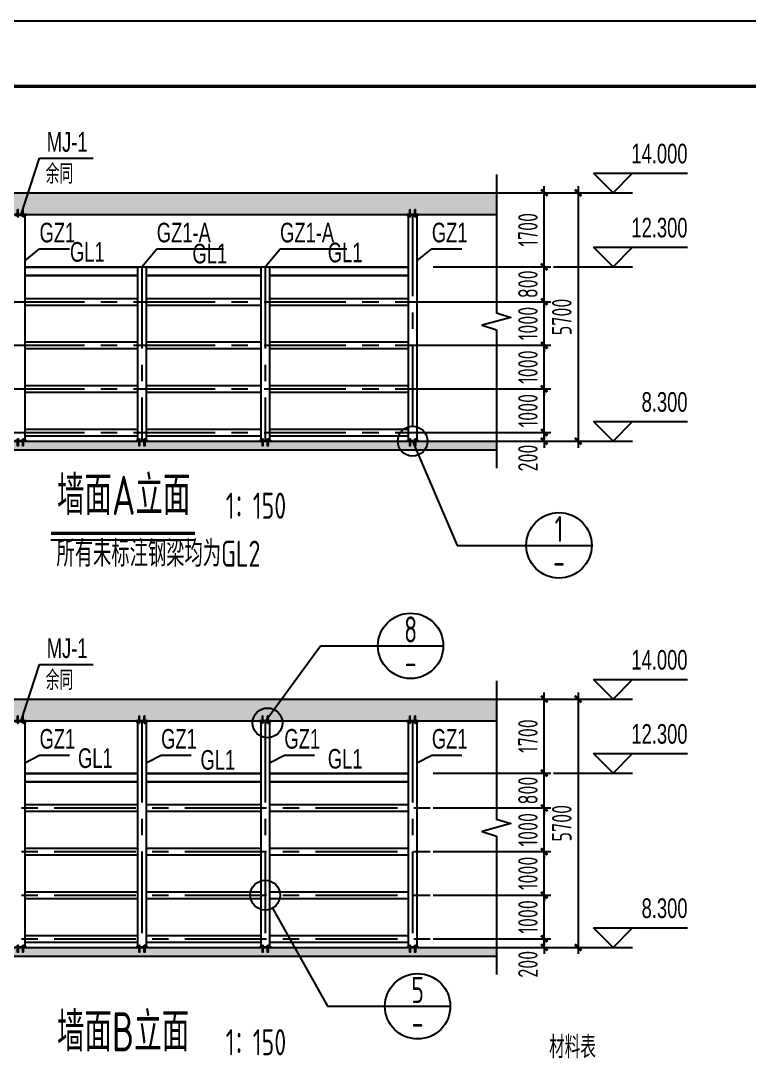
# Model space of a CAD drawing. Extents: x -803796 to -501762, y -1479216 to -846035.
# Drawn here: x -541716 to -524998, y -869954 to -846035 of the extents above; entities that cross this region are included whole.
import ezdxf
from ezdxf.enums import TextEntityAlignment as Align

# ---------------------------------------------------------------- set-up
doc = ezdxf.new("R2010")
doc.units = 0
doc.header["$LTSCALE"] = 1500
doc.linetypes.add('CENTER', pattern=[2, 1.25, -0.25, 0.25, -0.25])
doc.layers.get('0').update_dxf_attribs({"linetype": 'CONTINUOUS'})
doc.layers.get('Defpoints').update_dxf_attribs({"linetype": 'CONTINUOUS'})
for name, color, linetype in [('AR-INT DECO', 140, 'CONTINUOUS'), ('AXIS', 253, 'CENTER'), ('BORDER', 7, 'CONTINUOUS'), ('DIM', 3, 'CONTINUOUS'), ('HATCH', 254, 'CONTINUOUS'), ('NUM', 7, 'CONTINUOUS'), ('TAB', 7, 'CONTINUOUS'), ('TEXT', 7, 'CONTINUOUS'), ('THIN', 7, 'CONTINUOUS')]:
    doc.layers.add(name, color=color, linetype=linetype)
doc.styles.add('TSSD_Dimension', font='Tssdeng.shx', dxfattribs={"width": 0.7, "bigfont": 'hztxt.shx'})
doc.styles.add('TSSD_Label', font='tj03-romans1.shx', dxfattribs={"width": 0.7, "bigfont": 'hztxt.shx'})
doc.styles.add('TSSD_NORM', font='tssdeng.shx', dxfattribs={"width": 0.7, "bigfont": 'hztxt.shx'})
doc.styles.add('TSSD_Num', font='tssdeng.shx', dxfattribs={"width": 0.7, "bigfont": 'hztxt.shx'})
doc.dimstyles.new('TSSD_150_150', dxfattribs={"dimtxt": 450, "dimasz": 150, "dimexe": 150, "dimexo": 375, "dimgap": 150, "dimtad": 1, "dimdec": 0, "dimzin": 0, "dimdsep": 46, "dimtxsty": 'TSSD_Dimension', "dimblk": 'ARCHTICK', "dimblk1": 'ARCHTICK', "dimblk2": 'ARCHTICK', "dimcen": 0, "dimdle": 150, "dimclrt": 7, "dimadec": 0, "dimazin": 0, "dimtfac": 1, "dimtdec": 0, "dimtix": 1, "dimtmove": 2, "dimatfit": 3, "dimfxl": 1, "dimtolj": 1, "dimtzin": 0, "dimarcsym": 0})
pattern_1 = [(50, (-12112.37, 11528.53), (179.315046, -15.688034), [18.75, -206.25]), (355, (-12112.37, 11528.53), (-34.687833, 188.048033), [15, -165]), (100.4514, (-12097.43, 11527.22), (144.627345, 172.359886), [15.935047, -175.285528]), (46.1842, (-12112.37, 11578.53), (266.81026, -41.379754), [28.125, -309.375]), (96.6356, (-12090.14, 11575.08), (233.665676, 243.52947), [23.90257, -262.92825]), (351.1842, (-12112.37, 11578.53), (233.66549, 243.52965), [22.5, -247.5]), (21, (-12087.37, 11566.03), (149.226763, -100.654723), [18.75, -206.25]), (326, (-12087.37, 11566.03), (60.828833, 181.28751), [15, -165]), (71.4514, (-12074.94, 11557.64), (210.055657, 80.632624), [15.935047, -175.285528]), (45, (-12112.37, 11528.53), (-141.421356, 141.421356), [])]
pattern_2 = [(50, (-12112.37, -89.48), (179.315046, -15.688034), [18.75, -206.25]), (355, (-12112.37, -89.48), (-34.687833, 188.048033), [15, -165]), (100.4514, (-12097.43, -90.78), (144.627345, 172.359886), [15.935047, -175.285528]), (46.1842, (-12112.37, -39.48), (266.81026, -41.379754), [28.125, -309.375]), (96.6356, (-12090.14, -42.92), (233.665676, 243.52947), [23.90257, -262.92825]), (351.1842, (-12112.37, -39.48), (233.66549, 243.52965), [22.5, -247.5]), (21, (-12087.37, -51.98), (149.226763, -100.654723), [18.75, -206.25]), (326, (-12087.37, -51.98), (60.828833, 181.28751), [15, -165]), (71.4514, (-12074.94, -60.36), (210.055657, 80.632624), [15.935047, -175.285528]), (45, (-12112.37, -89.48), (-141.421356, 141.421356), [])]

# ---------------------------------------------------------------- blocks, each defined once
blk = doc.blocks.new('_ArchTick')
at = {"color": 0, "linetype": 'ByBlock', "const_width": 0.4}
blk.add_lwpolyline([(-0.5, -0.5), (0.5, 0.5)], dxfattribs=at)
blk = doc.blocks.new('*D15')
at = {"layer": 'Defpoints', "color": 0, "transparency": 16777216}
for p in [(-532623, -855480), (-529701, -855480), (-532623, -855680)]:
    blk.add_point(p, dxfattribs=at)
at = {"layer": 'DIM', "color": 0, "lineweight": -2, "transparency": 16777216}
for p, q in [((-529701, -855480), (-529701, -855330)), ((-532248, -855480), (-529551, -855480)), ((-529701, -855680), (-529701, -855480)), ((-532248, -855680), (-529551, -855680)), ((-529701, -855680), (-529701, -855830))]:
    blk.add_line(p, q, dxfattribs=at)
at = {"layer": 'DIM', "color": 0, "lineweight": -2, "transparency": 16777216, "xscale": 150, "yscale": 150, "zscale": 150}
for p, rotation in [((-529701, -855480), 270), ((-529701, -855680), 90)]:
    blk.add_blockref('_ArchTick', p, dxfattribs=dict(at, rotation=rotation))
at = {"layer": 'DIM', "color": 7, "transparency": 16777216, "insert": (-530076, -856067), "char_height": 450, "attachment_point": 5, "rotation": 90, "style": 'TSSD_Dimension'}
blk.add_mtext('\\A1;200', dxfattribs=at)
blk = doc.blocks.new('*D16')
at = {"layer": 'Defpoints', "color": 0, "transparency": 16777216}
for p in [(-532623, -854480), (-529701, -854480), (-532623, -855480)]:
    blk.add_point(p, dxfattribs=at)
at = {"layer": 'DIM', "color": 0, "lineweight": -2, "transparency": 16777216}
for p, q in [((-529701, -854480), (-529701, -854330)), ((-532248, -854480), (-529551, -854480)), ((-529701, -855480), (-529701, -854480)), ((-532248, -855480), (-529551, -855480)), ((-529701, -855480), (-529701, -855630))]:
    blk.add_line(p, q, dxfattribs=at)
at = {"layer": 'DIM', "color": 0, "lineweight": -2, "transparency": 16777216, "xscale": 150, "yscale": 150, "zscale": 150}
for p, rotation in [((-529701, -854480), 270), ((-529701, -855480), 90)]:
    blk.add_blockref('_ArchTick', p, dxfattribs=dict(at, rotation=rotation))
at = {"layer": 'DIM', "color": 7, "transparency": 16777216, "insert": (-530076, -854980), "char_height": 450, "attachment_point": 5, "rotation": 90, "style": 'TSSD_Dimension'}
blk.add_mtext('\\A1;1000', dxfattribs=at)
blk = doc.blocks.new('*D17')
at = {"layer": 'Defpoints', "color": 0, "transparency": 16777216}
for p in [(-532623, -853480), (-529701, -853480), (-532623, -854480)]:
    blk.add_point(p, dxfattribs=at)
at = {"layer": 'DIM', "color": 0, "lineweight": -2, "transparency": 16777216}
for p, q in [((-529701, -853480), (-529701, -853330)), ((-532248, -853480), (-529551, -853480)), ((-529701, -854480), (-529701, -853480)), ((-532248, -854480), (-529551, -854480)), ((-529701, -854480), (-529701, -854630))]:
    blk.add_line(p, q, dxfattribs=at)
at = {"layer": 'DIM', "color": 0, "lineweight": -2, "transparency": 16777216, "xscale": 150, "yscale": 150, "zscale": 150}
for p, rotation in [((-529701, -853480), 270), ((-529701, -854480), 90)]:
    blk.add_blockref('_ArchTick', p, dxfattribs=dict(at, rotation=rotation))
at = {"layer": 'DIM', "color": 7, "transparency": 16777216, "insert": (-530076, -853980), "char_height": 450, "attachment_point": 5, "rotation": 90, "style": 'TSSD_Dimension'}
blk.add_mtext('\\A1;1000', dxfattribs=at)
blk = doc.blocks.new('*D18')
at = {"layer": 'Defpoints', "color": 0, "transparency": 16777216}
for p in [(-532623, -852480), (-529701, -852480), (-532623, -853480)]:
    blk.add_point(p, dxfattribs=at)
at = {"layer": 'DIM', "color": 0, "lineweight": -2, "transparency": 16777216}
for p, q in [((-529701, -852480), (-529701, -852330)), ((-532248, -852480), (-529551, -852480)), ((-529701, -853480), (-529701, -852480)), ((-532248, -853480), (-529551, -853480)), ((-529701, -853480), (-529701, -853630))]:
    blk.add_line(p, q, dxfattribs=at)
at = {"layer": 'DIM', "color": 0, "lineweight": -2, "transparency": 16777216, "xscale": 150, "yscale": 150, "zscale": 150}
for p, rotation in [((-529701, -852480), 270), ((-529701, -853480), 90)]:
    blk.add_blockref('_ArchTick', p, dxfattribs=dict(at, rotation=rotation))
at = {"layer": 'DIM', "color": 7, "transparency": 16777216, "insert": (-530076, -852980), "char_height": 450, "attachment_point": 5, "rotation": 90, "style": 'TSSD_Dimension'}
blk.add_mtext('\\A1;1000', dxfattribs=at)
blk = doc.blocks.new('*D19')
at = {"layer": 'Defpoints', "color": 0, "transparency": 16777216}
for p in [(-532623, -851680), (-529701, -851680), (-532623, -852480)]:
    blk.add_point(p, dxfattribs=at)
at = {"layer": 'DIM', "color": 0, "lineweight": -2, "transparency": 16777216}
for p, q in [((-532248, -851680), (-529551, -851680)), ((-529701, -851680), (-529701, -851530)), ((-529701, -852480), (-529701, -851680)), ((-532248, -852480), (-529551, -852480)), ((-529701, -852480), (-529701, -852630))]:
    blk.add_line(p, q, dxfattribs=at)
at = {"layer": 'DIM', "color": 0, "lineweight": -2, "transparency": 16777216, "xscale": 150, "yscale": 150, "zscale": 150}
for p, rotation in [((-529701, -851680), 270), ((-529701, -852480), 90)]:
    blk.add_blockref('_ArchTick', p, dxfattribs=dict(at, rotation=rotation))
at = {"layer": 'DIM', "color": 7, "transparency": 16777216, "insert": (-530076, -852080), "char_height": 450, "attachment_point": 5, "rotation": 90, "style": 'TSSD_Dimension'}
blk.add_mtext('\\A1;800', dxfattribs=at)
blk = doc.blocks.new('*D20')
at = {"layer": 'Defpoints', "color": 0, "transparency": 16777216}
for p in [(-532623, -849980), (-529701, -849980), (-532623, -851680)]:
    blk.add_point(p, dxfattribs=at)
at = {"layer": 'DIM', "color": 0, "lineweight": -2, "transparency": 16777216}
for p, q in [((-529701, -851830), (-529701, -849830)), ((-532248, -849980), (-529551, -849980)), ((-532248, -851680), (-529551, -851680))]:
    blk.add_line(p, q, dxfattribs=at)
at = {"layer": 'DIM', "color": 0, "lineweight": -2, "transparency": 16777216, "xscale": 150, "yscale": 150, "zscale": 150}
for p, rotation in [((-529701, -849980), 90), ((-529701, -851680), 270)]:
    blk.add_blockref('_ArchTick', p, dxfattribs=dict(at, rotation=rotation))
at = {"layer": 'DIM', "color": 7, "transparency": 16777216, "insert": (-530076, -850830), "char_height": 450, "attachment_point": 5, "rotation": 90, "style": 'TSSD_Dimension'}
blk.add_mtext('\\A1;1700', dxfattribs=at)
blk = doc.blocks.new('*D21')
at = {"layer": 'Defpoints', "color": 0, "transparency": 16777216}
for p in [(-532623, -849980), (-532623, -855680), (-528924, -855680)]:
    blk.add_point(p, dxfattribs=at)
at = {"layer": 'DIM', "color": 0, "lineweight": -2, "transparency": 16777216}
for p, q in [((-528924, -849830), (-528924, -855830)), ((-532248, -849980), (-528774, -849980)), ((-532248, -855680), (-528774, -855680))]:
    blk.add_line(p, q, dxfattribs=at)
at = {"layer": 'DIM', "color": 0, "lineweight": -2, "transparency": 16777216, "xscale": 150, "yscale": 150, "zscale": 150}
for p, rotation in [((-528924, -849980), 90), ((-528924, -855680), 270)]:
    blk.add_blockref('_ArchTick', p, dxfattribs=dict(at, rotation=rotation))
at = {"layer": 'DIM', "color": 7, "transparency": 16777216, "insert": (-529299, -852830), "char_height": 450, "attachment_point": 5, "rotation": 90, "style": 'TSSD_Dimension'}
blk.add_mtext('\\A1;5700', dxfattribs=at)
blk = doc.blocks.new('*D24')
at = {"layer": 'Defpoints', "color": 0, "transparency": 16777216}
for p in [(-532623, -867098), (-532623, -867298), (-529701, -867098)]:
    blk.add_point(p, dxfattribs=at)
at = {"layer": 'DIM', "color": 0, "lineweight": -2, "transparency": 16777216}
for p, q in [((-529701, -867098), (-529701, -866948)), ((-532248, -867098), (-529551, -867098)), ((-532248, -867298), (-529551, -867298)), ((-529701, -867298), (-529701, -867098)), ((-529701, -867298), (-529701, -867448))]:
    blk.add_line(p, q, dxfattribs=at)
at = {"layer": 'DIM', "color": 0, "lineweight": -2, "transparency": 16777216, "xscale": 150, "yscale": 150, "zscale": 150}
for p, rotation in [((-529701, -867098), 270), ((-529701, -867298), 90)]:
    blk.add_blockref('_ArchTick', p, dxfattribs=dict(at, rotation=rotation))
at = {"layer": 'DIM', "color": 7, "transparency": 16777216, "insert": (-530076, -867685), "char_height": 450, "attachment_point": 5, "rotation": 90, "style": 'TSSD_Dimension'}
blk.add_mtext('\\A1;200', dxfattribs=at)
blk = doc.blocks.new('*D25')
at = {"layer": 'Defpoints', "color": 0, "transparency": 16777216}
for p in [(-532623, -866098), (-529701, -866098), (-532623, -867098)]:
    blk.add_point(p, dxfattribs=at)
at = {"layer": 'DIM', "color": 0, "lineweight": -2, "transparency": 16777216}
for p, q in [((-532248, -866098), (-529551, -866098)), ((-529701, -866098), (-529701, -865948)), ((-529701, -867098), (-529701, -866098)), ((-532248, -867098), (-529551, -867098)), ((-529701, -867098), (-529701, -867248))]:
    blk.add_line(p, q, dxfattribs=at)
at = {"layer": 'DIM', "color": 0, "lineweight": -2, "transparency": 16777216, "xscale": 150, "yscale": 150, "zscale": 150}
for p, rotation in [((-529701, -866098), 270), ((-529701, -867098), 90)]:
    blk.add_blockref('_ArchTick', p, dxfattribs=dict(at, rotation=rotation))
at = {"layer": 'DIM', "color": 7, "transparency": 16777216, "insert": (-530076, -866598), "char_height": 450, "attachment_point": 5, "rotation": 90, "style": 'TSSD_Dimension'}
blk.add_mtext('\\A1;1000', dxfattribs=at)
blk = doc.blocks.new('*D26')
at = {"layer": 'Defpoints', "color": 0, "transparency": 16777216}
for p in [(-532623, -865098), (-529701, -865098), (-532623, -866098)]:
    blk.add_point(p, dxfattribs=at)
at = {"layer": 'DIM', "color": 0, "lineweight": -2, "transparency": 16777216}
for p, q in [((-532248, -865098), (-529551, -865098)), ((-529701, -865098), (-529701, -864948)), ((-529701, -866098), (-529701, -865098)), ((-532248, -866098), (-529551, -866098)), ((-529701, -866098), (-529701, -866248))]:
    blk.add_line(p, q, dxfattribs=at)
at = {"layer": 'DIM', "color": 0, "lineweight": -2, "transparency": 16777216, "xscale": 150, "yscale": 150, "zscale": 150}
for p, rotation in [((-529701, -865098), 270), ((-529701, -866098), 90)]:
    blk.add_blockref('_ArchTick', p, dxfattribs=dict(at, rotation=rotation))
at = {"layer": 'DIM', "color": 7, "transparency": 16777216, "insert": (-530076, -865598), "char_height": 450, "attachment_point": 5, "rotation": 90, "style": 'TSSD_Dimension'}
blk.add_mtext('\\A1;1000', dxfattribs=at)
blk = doc.blocks.new('*D27')
at = {"layer": 'Defpoints', "color": 0, "transparency": 16777216}
for p in [(-532623, -864098), (-529701, -864098), (-532623, -865098)]:
    blk.add_point(p, dxfattribs=at)
at = {"layer": 'DIM', "color": 0, "lineweight": -2, "transparency": 16777216}
for p, q in [((-529701, -864098), (-529701, -863948)), ((-532248, -864098), (-529551, -864098)), ((-529701, -865098), (-529701, -864098)), ((-532248, -865098), (-529551, -865098)), ((-529701, -865098), (-529701, -865248))]:
    blk.add_line(p, q, dxfattribs=at)
at = {"layer": 'DIM', "color": 0, "lineweight": -2, "transparency": 16777216, "xscale": 150, "yscale": 150, "zscale": 150}
for p, rotation in [((-529701, -864098), 270), ((-529701, -865098), 90)]:
    blk.add_blockref('_ArchTick', p, dxfattribs=dict(at, rotation=rotation))
at = {"layer": 'DIM', "color": 7, "transparency": 16777216, "insert": (-530076, -864598), "char_height": 450, "attachment_point": 5, "rotation": 90, "style": 'TSSD_Dimension'}
blk.add_mtext('\\A1;1000', dxfattribs=at)
blk = doc.blocks.new('*D28')
at = {"layer": 'Defpoints', "color": 0, "transparency": 16777216}
for p in [(-532623, -863298), (-529701, -863298), (-532623, -864098)]:
    blk.add_point(p, dxfattribs=at)
at = {"layer": 'DIM', "color": 0, "lineweight": -2, "transparency": 16777216}
for p, q in [((-529701, -863298), (-529701, -863148)), ((-532248, -863298), (-529551, -863298)), ((-529701, -864098), (-529701, -863298)), ((-532248, -864098), (-529551, -864098)), ((-529701, -864098), (-529701, -864248))]:
    blk.add_line(p, q, dxfattribs=at)
at = {"layer": 'DIM', "color": 0, "lineweight": -2, "transparency": 16777216, "xscale": 150, "yscale": 150, "zscale": 150}
for p, rotation in [((-529701, -863298), 270), ((-529701, -864098), 90)]:
    blk.add_blockref('_ArchTick', p, dxfattribs=dict(at, rotation=rotation))
at = {"layer": 'DIM', "color": 7, "transparency": 16777216, "insert": (-530076, -863698), "char_height": 450, "attachment_point": 5, "rotation": 90, "style": 'TSSD_Dimension'}
blk.add_mtext('\\A1;800', dxfattribs=at)
blk = doc.blocks.new('*D22')
at = {"layer": 'Defpoints', "color": 0, "transparency": 16777216}
for p in [(-532623, -861598), (-529701, -861598), (-532623, -863298)]:
    blk.add_point(p, dxfattribs=at)
at = {"layer": 'DIM', "color": 0, "lineweight": -2, "transparency": 16777216}
for p, q in [((-529701, -863448), (-529701, -861448)), ((-532248, -861598), (-529551, -861598)), ((-532248, -863298), (-529551, -863298))]:
    blk.add_line(p, q, dxfattribs=at)
at = {"layer": 'DIM', "color": 0, "lineweight": -2, "transparency": 16777216, "xscale": 150, "yscale": 150, "zscale": 150}
for p, rotation in [((-529701, -861598), 90), ((-529701, -863298), 270)]:
    blk.add_blockref('_ArchTick', p, dxfattribs=dict(at, rotation=rotation))
at = {"layer": 'DIM', "color": 7, "transparency": 16777216, "insert": (-530076, -862448), "char_height": 450, "attachment_point": 5, "rotation": 90, "style": 'TSSD_Dimension'}
blk.add_mtext('\\A1;1700', dxfattribs=at)
blk = doc.blocks.new('*D23')
at = {"layer": 'Defpoints', "color": 0, "transparency": 16777216}
for p in [(-532623, -861598), (-532623, -867298), (-528924, -867298)]:
    blk.add_point(p, dxfattribs=at)
at = {"layer": 'DIM', "color": 0, "lineweight": -2, "transparency": 16777216}
for p, q in [((-528924, -861448), (-528924, -867448)), ((-532248, -861598), (-528774, -861598)), ((-532248, -867298), (-528774, -867298))]:
    blk.add_line(p, q, dxfattribs=at)
at = {"layer": 'DIM', "color": 0, "lineweight": -2, "transparency": 16777216, "xscale": 150, "yscale": 150, "zscale": 150}
for p, rotation in [((-528924, -861598), 90), ((-528924, -867298), 270)]:
    blk.add_blockref('_ArchTick', p, dxfattribs=dict(at, rotation=rotation))
at = {"layer": 'DIM', "color": 7, "transparency": 16777216, "insert": (-529299, -864448), "char_height": 450, "attachment_point": 5, "rotation": 90, "style": 'TSSD_Dimension'}
blk.add_mtext('\\A1;5700', dxfattribs=at)
blk = doc.blocks.new('ts_idx')
at = {"color": 0, "linetype": 'ByBlock', "lineweight": -2}
blk.add_line((-0.5, 0), (0.5, 0), dxfattribs=at)
blk.add_circle((0, 0), 0.5, dxfattribs=at)
at = {"color": 0, "linetype": 'ByBlock', "lineweight": -2, "style": 'TSSD_Num', "width": 0.7}
for tag, p in [('1', (0, 0.25)), ('A', (0, -0.25))]:
    blk.add_attdef(tag, text='', height=0.4, dxfattribs=at).set_placement(p, align=Align.MIDDLE_CENTER)
blk = doc.blocks.new('A$C4FFD1A59')
at = {"layer": 'AR-INT DECO'}
for p, q in [((-513, 1623), (-513, 69)), ((-393, 1623), (-393, 69)), ((687, 1623), (687, 69)), ((807, 1623), (807, 69))]:
    blk.add_line(p, q, dxfattribs=at)
for points in [[(-1153, 1281), (1447, 1281), (1447, 1121), (-1153, 1121)], [(-513, 1623), (-393, 1623), (-393, 69), (-513, 69)], [(687, 1623), (807, 1623), (807, 69), (687, 69)]]:
    blk.add_lwpolyline(points, close=True, dxfattribs=at)

msp = doc.modelspace()

# ---------------------------------------------------------------- hatches: boundary and pattern name
at = {"layer": 'HATCH'}
h = msp.add_hatch(dxfattribs=at)
h.set_pattern_fill('ARMOREDW', color=256, scale=25, style=0)
h.set_pattern_definition(pattern_1)
h.paths.add_polyline_path([(-530796.6, -849980.2), (-547527.4, -849980.2), (-547527.4, -850480.2), (-530796.6, -850480.2)])
h = msp.add_hatch(dxfattribs=at)
h.set_pattern_fill('ARMOREDW', color=256, scale=25, style=0)
h.set_pattern_definition(pattern_1)
h.paths.add_polyline_path([(-530796.6, -855680.2), (-547527.4, -855680.2), (-547527.4, -855880.2), (-530796.6, -855880.2)])
h = msp.add_hatch(dxfattribs=at)
h.set_pattern_fill('ARMOREDW', color=256, scale=25, style=0)
h.set_pattern_definition(pattern_2)
h.paths.add_polyline_path([(-530796.6, -861598.2), (-549348.8, -861598.2), (-549348.8, -862098.2), (-530796.6, -862098.2)])
h = msp.add_hatch(dxfattribs=at)
h.set_pattern_fill('ARMOREDW', color=256, scale=25, style=0)
h.set_pattern_definition(pattern_2)
h.paths.add_polyline_path([(-530796.6, -867298.2), (-549348.8, -867298.2), (-549348.8, -867498.2), (-530796.6, -867498.2)])

# ---------------------------------------------------------------- linework, layer by layer
at = {"layer": 'AR-INT DECO'}
for p, q in [((-547527.4, -849980.2, -3.1), (-530796.6, -849980.2, -3.1)), ((-547527.4, -850480.2, -3.1), (-530796.6, -850480.2, -3.1)), ((-541626.8, -850480.2, -3.1), (-541626.8, -855680.2, -3.1)), ((-532822.6, -850480.2, -3.1), (-532822.6, -855680.2, -3.1)), ((-532622.6, -850480.2, -3.1), (-532622.6, -855680.2, -3.1)), ((-541626.8, -851680.2, -3.1), (-532822.6, -851680.2, -3.1)), ((-541626.8, -851688.2, -3.1), (-539036.5, -851688.2, -3.1)), ((-539036.5, -851680.2, -3.1), (-539036.5, -855680.2, -3.1)), ((-538836.5, -851680.2, -3.1), (-538836.5, -855680.2, -3.1)), ((-538836.5, -851688.2, -3.1), (-536206.6, -851688.2, -3.1)), ((-536206.6, -851680.2, -3.1), (-536206.6, -855680.2, -3.1)), ((-536006.6, -851680.2, -3.1), (-536006.6, -855680.2, -3.1)), ((-536006.6, -851688.2, -3.1), (-532822.6, -851688.2, -3.1)), ((-541626.8, -851872.2, -3.1), (-539036.5, -851872.2, -3.1)), ((-541626.8, -851880.2, -3.1), (-539036.5, -851880.2, -3.1)), ((-538836.5, -851872.2, -3.1), (-536206.6, -851872.2, -3.1)), ((-538836.5, -851880.2, -3.1), (-536206.6, -851880.2, -3.1)), ((-536006.6, -851872.2, -3.1), (-532822.6, -851872.2, -3.1)), ((-536006.6, -851880.2, -3.1), (-532822.6, -851880.2, -3.1)), ((-541626.8, -852404.2, -3.1), (-539036.5, -852404.2, -3.1)), ((-538836.5, -852404.2, -3.1), (-536206.6, -852404.2, -3.1)), ((-536006.6, -852404.2, -3.1), (-532822.6, -852404.2, -3.1)), ((-541626.8, -852556.2, -3.1), (-539036.5, -852556.2, -3.1)), ((-538836.5, -852556.2, -3.1), (-536206.6, -852556.2, -3.1)), ((-536006.6, -852556.2, -3.1), (-532822.6, -852556.2, -3.1)), ((-541626.8, -853404.2, -3.1), (-539036.5, -853404.2, -3.1)), ((-538836.5, -853404.2, -3.1), (-536206.6, -853404.2, -3.1)), ((-536006.6, -853404.2, -3.1), (-532822.6, -853404.2, -3.1)), ((-541626.8, -853556.2, -3.1), (-539036.5, -853556.2, -3.1)), ((-538836.5, -853556.2, -3.1), (-536206.6, -853556.2, -3.1)), ((-536006.6, -853556.2, -3.1), (-532822.6, -853556.2, -3.1)), ((-541626.8, -854404.2, -3.1), (-539036.5, -854404.2, -3.1)), ((-541626.8, -854556.2, -3.1), (-539036.5, -854556.2, -3.1)), ((-538836.5, -854404.2, -3.1), (-536206.6, -854404.2, -3.1)), ((-538836.5, -854556.2, -3.1), (-536206.6, -854556.2, -3.1)), ((-536006.6, -854404.2, -3.1), (-532822.6, -854404.2, -3.1)), ((-536006.6, -854556.2, -3.1), (-532822.6, -854556.2, -3.1)), ((-541626.8, -855404.2, -3.1), (-539036.5, -855404.2, -3.1)), ((-541626.8, -855556.2, -3.1), (-539036.5, -855556.2, -3.1)), ((-538836.5, -855404.2, -3.1), (-536206.6, -855404.2, -3.1)), ((-538836.5, -855556.2, -3.1), (-536206.6, -855556.2, -3.1)), ((-536006.6, -855404.2, -3.1), (-532822.6, -855404.2, -3.1)), ((-536006.6, -855556.2, -3.1), (-532822.6, -855556.2, -3.1)), ((-547527.4, -855680.2, -3.1), (-530796.6, -855680.2, -3.1)), ((-547527.4, -855880.2, -3.1), (-530796.6, -855880.2, -3.1)), ((-549348.8, -861598.2, -3.1), (-530796.6, -861598.2, -3.1)), ((-549348.8, -862098.2, -3.1), (-530796.6, -862098.2, -3.1)), ((-541626.8, -862098.2, -3.1), (-541626.8, -867298.2, -3.1)), ((-539036.5, -862098.2, -3.1), (-539036.5, -867298.2, -3.1)), ((-538836.5, -862098.2, -3.1), (-538836.5, -867298.2, -3.1)), ((-536206.6, -862098.2, -3.1), (-536206.6, -867298.2, -3.1)), ((-536006.6, -862098.2, -3.1), (-536006.6, -867298.2, -3.1)), ((-532822.6, -862098.2, -3.1), (-532822.6, -867298.2, -3.1)), ((-532622.6, -862098.2, -3.1), (-532622.6, -867298.2, -3.1)), ((-541626.8, -863298.2, -3.1), (-539036.5, -863298.2, -3.1)), ((-541626.8, -863306.2, -3.1), (-539036.5, -863306.2, -3.1)), ((-538836.5, -863298.2, -3.1), (-536206.6, -863298.2, -3.1)), ((-538836.5, -863306.2, -3.1), (-536206.6, -863306.2, -3.1)), ((-536006.6, -863298.2, -3.1), (-532822.6, -863298.2, -3.1)), ((-536006.6, -863306.2, -3.1), (-532822.6, -863306.2, -3.1)), ((-541626.8, -863490.2, -3.1), (-539036.5, -863490.2, -3.1)), ((-541626.8, -863498.2, -3.1), (-539036.5, -863498.2, -3.1)), ((-538836.5, -863490.2, -3.1), (-536206.6, -863490.2, -3.1)), ((-538836.5, -863498.2, -3.1), (-536206.6, -863498.2, -3.1)), ((-536006.6, -863490.2, -3.1), (-532822.6, -863490.2, -3.1)), ((-536006.6, -863498.2, -3.1), (-532822.6, -863498.2, -3.1)), ((-541626.8, -864022.2, -3.1), (-539036.5, -864022.2, -3.1)), ((-541626.8, -864174.2, -3.1), (-539036.5, -864174.2, -3.1)), ((-538836.5, -864022.2, -3.1), (-536206.6, -864022.2, -3.1)), ((-538836.5, -864174.2, -3.1), (-536206.6, -864174.2, -3.1)), ((-536006.6, -864022.2, -3.1), (-532822.6, -864022.2, -3.1)), ((-536006.6, -864174.2, -3.1), (-532822.6, -864174.2, -3.1)), ((-541626.8, -865022.2, -3.1), (-539036.5, -865022.2, -3.1)), ((-538836.5, -865022.2, -3.1), (-536206.6, -865022.2, -3.1)), ((-536006.6, -865022.2, -3.1), (-532822.6, -865022.2, -3.1)), ((-541626.8, -865174.2, -3.1), (-539036.5, -865174.2, -3.1)), ((-538836.5, -865174.2, -3.1), (-536206.6, -865174.2, -3.1)), ((-536006.6, -865174.2, -3.1), (-532822.6, -865174.2, -3.1)), ((-541626.8, -866022.2, -3.1), (-539036.5, -866022.2, -3.1)), ((-538836.5, -866022.2, -3.1), (-536206.6, -866022.2, -3.1)), ((-536006.6, -866022.2, -3.1), (-532822.6, -866022.2, -3.1)), ((-541626.8, -866174.2, -3.1), (-539036.5, -866174.2, -3.1)), ((-538836.5, -866174.2, -3.1), (-536206.6, -866174.2, -3.1)), ((-536006.6, -866174.2, -3.1), (-532822.6, -866174.2, -3.1)), ((-541626.8, -867022.2, -3.1), (-539036.5, -867022.2, -3.1)), ((-538836.5, -867022.2, -3.1), (-536206.6, -867022.2, -3.1)), ((-536006.6, -867022.2, -3.1), (-532822.6, -867022.2, -3.1)), ((-549348.8, -867298.2, -3.1), (-530796.6, -867298.2, -3.1)), ((-541626.8, -867174.2, -3.1), (-539036.5, -867174.2, -3.1)), ((-538836.5, -867174.2, -3.1), (-536206.6, -867174.2, -3.1)), ((-536006.6, -867174.2, -3.1), (-532822.6, -867174.2, -3.1)), ((-549348.8, -867498.2, -3.1), (-530796.6, -867498.2, -3.1))]:
    msp.add_line(p, q, dxfattribs=at)
for centre, radius in [((-532722.6, -855680.2, -3.1), 341.3), ((-536054.5, -862146.1, -3.1), 342.1), ((-536106.6, -866098.2, -3.1), 342.1)]:
    msp.add_circle(centre, radius, dxfattribs=at)
at = {"layer": 'AXIS'}
for p, q in [((-532722.6, -850480.2, -3.1), (-532722.6, -855680.2, -3.1)), ((-538936.5, -851680.2, -3.1), (-538936.5, -855680.2, -3.1)), ((-536106.6, -851680.2, -3.1), (-536106.6, -855680.2, -3.1)), ((-548127.4, -852480.2, -3.1), (-530796.6, -852480.2, -3.1)), ((-548127.4, -853480.2, -3.1), (-530796.6, -853480.2, -3.1)), ((-548127.4, -854480.2, -3.1), (-530796.6, -854480.2, -3.1)), ((-548127.4, -855480.2, -3.1), (-530796.6, -855480.2, -3.1)), ((-538936.5, -862098.2, -3.1), (-538936.5, -867298.2, -3.1)), ((-536106.6, -862098.2, -3.1), (-536106.6, -867298.2, -3.1)), ((-532722.6, -862098.2, -3.1), (-532722.6, -867298.2, -3.1)), ((-549948.8, -864098.2, -3.1), (-530796.6, -864098.2, -3.1)), ((-549948.8, -865098.2, -3.1), (-530796.6, -865098.2, -3.1)), ((-549948.8, -866098.2, -3.1), (-530796.6, -866098.2, -3.1)), ((-549948.8, -867098.2, -3.1), (-530796.6, -867098.2, -3.1))]:
    msp.add_line(p, q, dxfattribs=at)
at = {"layer": 'BORDER', "elevation": -3.1}
msp.add_lwpolyline([(-590861.8, -909034.9), (-590861.8, -846034.9), (-501761.8, -846034.9), (-501761.8, -909034.9)], close=True, dxfattribs=at)
at = {"layer": 'BORDER', "const_width": 75, "elevation": -3.1}
msp.add_lwpolyline([(-587111.8, -907534.9), (-587111.8, -847534.9), (-503261.8, -847534.9), (-503261.8, -907534.9)], close=True, dxfattribs=at)
at = {"layer": 'NUM', "const_width": 75, "elevation": -3.1}
msp.add_lwpolyline([(-541025.8, -857794.5), (-537716.9, -857794.5)], dxfattribs=at)
at = {"layer": 'NUM', "elevation": -3.1}
msp.add_lwpolyline([(-541025.8, -857944.5), (-537716.9, -857944.5)], dxfattribs=at)
at = {"layer": 'TEXT'}
for p, q in [((-541705.2, -850480.2, -3.1), (-541289.8, -849189.5)), ((-541289.8, -849189.5), (-540056, -849189.5)), ((-541626.8, -851541.7, -3.1), (-541285.8, -851268.4, -3.1)), ((-541285.8, -851268.4, -3.1), (-540595.8, -851268.4, -3.1)), ((-538936.5, -851680.2, -3.1), (-538595.5, -851268.4, -3.1)), ((-538595.5, -851268.4, -3.1), (-537064.1, -851268.4, -3.1)), ((-536106.6, -851680.2, -3.1), (-535765.6, -851268.4, -3.1)), ((-535765.6, -851268.4, -3.1), (-534234.2, -851268.4, -3.1)), ((-532622.6, -851541.7, -3.1), (-532281.6, -851268.4, -3.1)), ((-532281.6, -851268.4, -3.1), (-531591.6, -851268.4, -3.1)), ((-541705.2, -862098.2, -3.1), (-541289.8, -860807.5)), ((-541289.8, -860807.5), (-540056, -860807.5)), ((-541626.8, -863059.7, -3.1), (-541285.8, -862886.4, -3.1)), ((-541285.8, -862886.4, -3.1), (-540595.8, -862886.4, -3.1)), ((-538836.5, -863059.7, -3.1), (-538495.5, -862886.4, -3.1)), ((-538495.5, -862886.4, -3.1), (-537805.5, -862886.4, -3.1)), ((-536006.6, -863059.7, -3.1), (-535665.6, -862886.4, -3.1)), ((-535665.6, -862886.4, -3.1), (-534975.6, -862886.4, -3.1)), ((-532622.6, -863059.7, -3.1), (-532281.6, -862886.4, -3.1)), ((-532281.6, -862886.4, -3.1), (-531591.6, -862886.4, -3.1))]:
    msp.add_line(p, q, dxfattribs=at)
at = {"layer": 'THIN'}
for p, q in [((-528122.9, -849980.2, -3.1), (-528572.9, -849530.2, -3.1)), ((-528572.9, -849530.2, -3.1), (-527672.9, -849530.2, -3.1)), ((-528122.9, -849980.2, -3.1), (-527672.9, -849530.2, -3.1)), ((-527672.9, -849530.2, -3.1), (-526412.9, -849530.2, -3.1)), ((-529487.6, -849980.2, -3.1), (-527672.9, -849980.2, -3.1)), ((-528122.9, -851680.2, -3.1), (-528572.9, -851230.2, -3.1)), ((-528572.9, -851230.2, -3.1), (-527672.9, -851230.2, -3.1)), ((-528122.9, -851680.2, -3.1), (-527672.9, -851230.2, -3.1)), ((-527672.9, -851230.2, -3.1), (-526412.9, -851230.2, -3.1)), ((-529487.6, -851680.2, -3.1), (-527672.9, -851680.2, -3.1)), ((-528122.9, -855680.2, -3.1), (-528572.9, -855230.2, -3.1)), ((-528572.9, -855230.2, -3.1), (-527672.9, -855230.2, -3.1)), ((-528122.9, -855680.2, -3.1), (-527672.9, -855230.2, -3.1)), ((-527672.9, -855230.2, -3.1), (-526412.9, -855230.2, -3.1)), ((-532722.6, -855680.2, -3.1), (-531702.6, -858071, -3.1)), ((-529487.6, -855680.2, -3.1), (-527672.9, -855680.2, -3.1)), ((-531702.6, -858071, -3.1), (-530112.9, -858071, -3.1)), ((-536106.6, -862114.2, -3.1), (-534835.2, -860378, -1.6)), ((-534835.2, -860378, -1.6), (-533518.2, -860378, -1.6)), ((-528122.9, -861598.2, -3.1), (-528572.9, -861148.2, -3.1)), ((-528572.9, -861148.2, -3.1), (-527672.9, -861148.2, -3.1)), ((-528122.9, -861598.2, -3.1), (-527672.9, -861148.2, -3.1)), ((-527672.9, -861148.2, -3.1), (-526412.9, -861148.2, -3.1)), ((-529487.6, -861598.2, -3.1), (-527672.9, -861598.2, -3.1)), ((-528122.9, -863298.2, -3.1), (-528572.9, -862848.2, -3.1)), ((-528572.9, -862848.2, -3.1), (-527672.9, -862848.2, -3.1)), ((-528122.9, -863298.2, -3.1), (-527672.9, -862848.2, -3.1)), ((-527672.9, -862848.2, -3.1), (-526412.9, -862848.2, -3.1)), ((-529487.6, -863298.2, -3.1), (-527672.9, -863298.2, -3.1)), ((-535947.1, -866382.3, 3.1), (-534674.8, -868649, 3.1)), ((-528122.9, -867298.2, -3.1), (-528572.9, -866848.2, -3.1)), ((-528572.9, -866848.2, -3.1), (-527672.9, -866848.2, -3.1)), ((-528122.9, -867298.2, -3.1), (-527672.9, -866848.2, -3.1)), ((-527672.9, -866848.2, -3.1), (-526412.9, -866848.2, -3.1)), ((-529487.6, -867298.2, -3.1), (-527672.9, -867298.2, -3.1)), ((-534674.8, -868649, 3.1), (-533357.8, -868649, 3.1))]:
    msp.add_line(p, q, dxfattribs=at)
at = {"layer": 'THIN', "elevation": -3.1}
for points in [[(-530796.6, -849560.2), (-530796.6, -852735.2), (-530466.6, -852840.2), (-531126.6, -853020.2), (-530796.6, -853125.2), (-530796.6, -856300.2)], [(-530796.6, -861178.2), (-530796.6, -864353.2), (-530466.6, -864458.2), (-531126.6, -864638.2), (-530796.6, -864743.2), (-530796.6, -867918.2)]]:
    msp.add_lwpolyline(points, dxfattribs=at)

# ---------------------------------------------------------------- block references
at = {"layer": 'AR-INT DECO', "xscale": -0.1, "yscale": 0.1, "zscale": 0.1, "rotation": 180}
for p in [(-541741.5, -850368.1, -3.1), (-532737.2, -850368.1, -3.1), (-541741.5, -861986.1, -3.1), (-538951.1, -861986.1, -3.1), (-536121.2, -861986.1, -3.1), (-532737.2, -861986.1, -3.1)]:
    msp.add_blockref('A$C4FFD1A59', p, dxfattribs=at)
at = {"layer": 'AR-INT DECO', "xscale": 0.1, "yscale": 0.1, "zscale": 0.1}
for p in [(-541741.5, -855792.3, -3.1), (-538951.1, -855792.3, -3.1), (-536121.2, -855792.3, -3.1), (-532737.2, -855792.3, -3.1), (-541741.5, -867410.3, -3.1), (-538951.1, -867410.3, -3.1), (-536121.2, -867410.3, -3.1), (-532737.2, -867410.3, -3.1)]:
    msp.add_blockref('A$C4FFD1A59', p, dxfattribs=at)
at = {"layer": 'THIN'}
ref = msp.add_blockref('ts_idx', (-529362.9, -858071, -3.1), dxfattribs=dict(at, xscale=1500, yscale=1500, zscale=1500))
ref.add_attrib('1', '1', dxfattribs={"height": 600, "style": 'TSSD_Num', "width": 0.7}).set_placement((-529362.9, -857696, -3.1), align=Align.MIDDLE_CENTER)
ref.add_attrib('-', '-', dxfattribs={"height": 600, "style": 'TSSD_Num', "width": 0.7}).set_placement((-529362.9, -858446, -3.1), align=Align.MIDDLE_CENTER)
ref = msp.add_blockref('ts_idx', (-532768.2, -860378, -1.6), dxfattribs=dict(at, xscale=1500, yscale=1500, zscale=1500))
ref.add_attrib('5', '8', dxfattribs={"height": 600, "style": 'TSSD_Num', "width": 0.7}).set_placement((-532768.2, -860003, -1.6), align=Align.MIDDLE_CENTER)
ref.add_attrib('-', '-', dxfattribs={"height": 600, "style": 'TSSD_Num', "width": 0.7}).set_placement((-532768.2, -860753, -1.6), align=Align.MIDDLE_CENTER)
ref = msp.add_blockref('ts_idx', (-532607.8, -868649, 3.1), dxfattribs=dict(at, xscale=1500, yscale=1500, zscale=1500))
ref.add_attrib('5', '5', dxfattribs={"height": 600, "style": 'TSSD_Num', "width": 0.7}).set_placement((-532607.8, -868274, 3.1), align=Align.MIDDLE_CENTER)
ref.add_attrib('-', '-', dxfattribs={"height": 600, "style": 'TSSD_Num', "width": 0.7}).set_placement((-532607.8, -869024, 3.1), align=Align.MIDDLE_CENTER)

# ---------------------------------------------------------------- texts
at = {"layer": 'NUM', "style": 'TSSD_NORM', "width": 0.7}
for s, height, p in [('墙面A立面', 900, (-540885.5, -857642.8, -3.1)), (' 1：150', 600, (-537266.9, -857642.8, -3.1)), ('所有未标注钢梁均为GL2', 600, (-540899.2, -858742.2, -3.1)), ('墙面B立面', 900, (-540885.5, -869954.2, -3.1)), (' 1：150', 600, (-537266.9, -869954.2, -3.1))]:
    msp.add_text(s, height=height, dxfattribs=at).set_placement(p, align=Align.BOTTOM_LEFT)
at = {"layer": 'TAB', "style": 'TSSD_NORM', "width": 0.7}
msp.add_text('材料表', height=511.5, dxfattribs=at).set_placement((-529051.9, -869993.9, -3.1), align=Align.BOTTOM_CENTER)
at = {"layer": 'TEXT', "style": 'TSSD_Label', "width": 0.7}
for s, p in [('MJ-1', (-541121, -849039.5)), ('余同', (-541146.2, -849772.1)), ('GZ1', (-541285.8, -851118.4, -3.1)), ('GZ1-A', (-538595.5, -851118.4, -3.1)), ('GZ1-A', (-535765.6, -851118.4, -3.1)), ('GZ1', (-532281.6, -851118.4, -3.1)), ('GL1', (-540588, -851561.6, -3.1)), ('GL1', (-537776.6, -851601.4, -3.1)), ('GL1', (-534669.6, -851575.7, -3.1)), ('MJ-1', (-541121, -860657.5)), ('余同', (-541146.2, -861390.2)), ('GZ1', (-541285.8, -862736.4, -3.1)), ('GZ1', (-538495.5, -862736.4, -3.1)), ('GZ1', (-535665.6, -862736.4, -3.1)), ('GZ1', (-532281.6, -862736.4, -3.1)), ('GL1', (-540403.7, -863179.6, -3.1)), ('GL1', (-537592.3, -863219.4, -3.1)), ('GL1', (-534669.6, -863193.7, -3.1))]:
    msp.add_text(s, height=450, dxfattribs=at).set_placement(p)
at = {"layer": 'THIN', "style": 'TSSD_Label', "width": 0.7}
for s, p in [('14.000', (-526412.9, -849440.2, -3.1)), ('12.300', (-526412.9, -851140.2, -3.1)), ('8.300', (-526412.9, -855140.2, -3.1)), ('14.000', (-526412.9, -861058.2, -3.1)), ('12.300', (-526412.9, -862758.2, -3.1)), ('8.300', (-526412.9, -866758.2, -3.1))]:
    msp.add_text(s, height=450, dxfattribs=at).set_placement(p, align=Align.BOTTOM_RIGHT)

# ---------------------------------------------------------------- dimensions: what is measured, and where the dimension line sits
at = {"layer": 'DIM'}
for base, p1, p2, picture, middle in [((-529700.7, -849980.2, -3.1), (-532622.6, -851680.2, -3.1), (-532622.6, -849980.2, -3.1), '*D20', (-530075.7, -850830.2, -3.1)), ((-528923.7, -855680.2, -3.1), (-532622.6, -849980.2, -3.1), (-532622.6, -855680.2, -3.1), '*D21', (-529298.7, -852830.2, -3.1)), ((-529700.7, -851680.2, -3.1), (-532622.6, -852480.2, -3.1), (-532622.6, -851680.2, -3.1), '*D19', (-530075.7, -852080.2, -3.1)), ((-529700.7, -852480.2, -3.1), (-532622.6, -853480.2, -3.1), (-532622.6, -852480.2, -3.1), '*D18', (-530075.7, -852980.2, -3.1)), ((-529700.7, -853480.2, -3.1), (-532622.6, -854480.2, -3.1), (-532622.6, -853480.2, -3.1), '*D17', (-530075.7, -853980.2, -3.1)), ((-529700.7, -854480.2, -3.1), (-532622.6, -855480.2, -3.1), (-532622.6, -854480.2, -3.1), '*D16', (-530075.7, -854980.2, -3.1)), ((-529700.7, -861598.2, -3.1), (-532622.6, -863298.2, -3.1), (-532622.6, -861598.2, -3.1), '*D22', (-530075.7, -862448.2, -3.1)), ((-528923.7, -867298.2, -3.1), (-532622.6, -861598.2, -3.1), (-532622.6, -867298.2, -3.1), '*D23', (-529298.7, -864448.2, -3.1)), ((-529700.7, -863298.2, -3.1), (-532622.6, -864098.2, -3.1), (-532622.6, -863298.2, -3.1), '*D28', (-530075.7, -863698.2, -3.1)), ((-529700.7, -864098.2, -3.1), (-532622.6, -865098.2, -3.1), (-532622.6, -864098.2, -3.1), '*D27', (-530075.7, -864598.2, -3.1)), ((-529700.7, -865098.2, -3.1), (-532622.6, -866098.2, -3.1), (-532622.6, -865098.2, -3.1), '*D26', (-530075.7, -865598.2, -3.1)), ((-529700.7, -866098.2, -3.1), (-532622.6, -867098.2, -3.1), (-532622.6, -866098.2, -3.1), '*D25', (-530075.7, -866598.2, -3.1))]:
    dim = msp.add_linear_dim(base=base, p1=p1, p2=p2, angle=90, dimstyle='TSSD_150_150', dxfattribs=at)
    dim.commit()
    dim.dimension.update_dxf_attribs({"geometry": picture, "text_midpoint": middle})
for base, p1, p2, picture, middle in [((-529700.7, -855480.2, -3.1), (-532622.6, -855680.2, -3.1), (-532622.6, -855480.2, -3.1), '*D15', (-530075.7, -856067.3, -3.1)), ((-529700.7, -867098.2, -3.1), (-532622.6, -867298.2, -3.1), (-532622.6, -867098.2, -3.1), '*D24', (-530075.7, -867685.3, -3.1))]:
    dim = msp.add_linear_dim(base=base, p1=p1, p2=p2, angle=90, dimstyle='TSSD_150_150', dxfattribs=at)
    dim.commit()
    dim.dimension.update_dxf_attribs({"geometry": picture, "text_midpoint": middle, "dimtype": 160})

doc.saveas('drawing.dxf')
